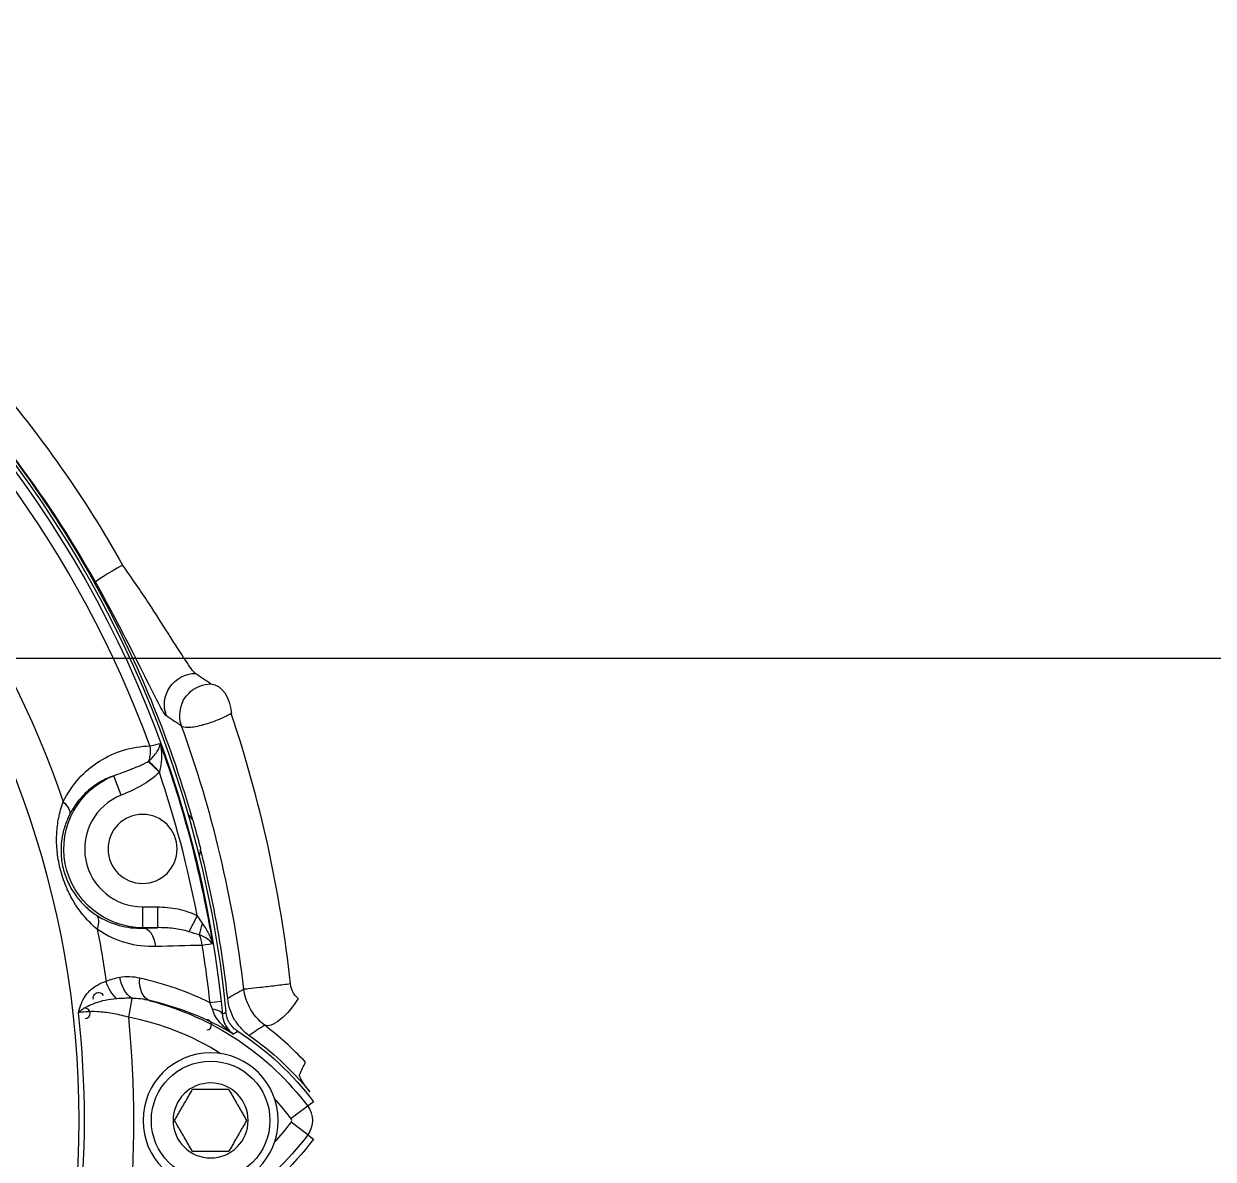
# Model space of a CAD drawing. Header units: millimetres. Extents: x 553637 to 584936, y 5008 to 53898.
# Drawn here: x 560389.4 to 560503.8, y 46727.8 to 46837 of the extents above; entities that cross this region are included whole.
import ezdxf

# ---------------------------------------------------------------- set-up
doc = ezdxf.new("R2010")
doc.units = ezdxf.units.MM
doc.header["$LTSCALE"] = 10
doc.header["$MEASUREMENT"] = 0
doc.layers.add('2', color=2, linetype='Continuous')
doc.layers.add('8', color=8, linetype='Continuous')

msp = doc.modelspace()

# ---------------------------------------------------------------- linework, layer by layer
at = {"layer": '2', "extrusion": (-1, 1.31047e-06, 1.33332e-29)}
for p, q in [((560403.36, 46778.3), (560403.36, 46778.3)), ((560409.12, 46771.93), (560409.12, 46771.93)), ((560409.13, 46771.92), (560409.13, 46771.92)), ((560409.04, 46770.43), (560409.04, 46770.43)), ((560409.05, 46770.43), (560409.05, 46770.43)), ((560402.48, 46764.98), (560401.4, 46766.02)), ((560398.82, 46762.78), (560398.09, 46764.64)), ((560411.66, 46763.08), (560411.66, 46763.08)), ((560408.34, 46756.98), (560408.34, 46756.98)), ((560408.34, 46756.95), (560408.34, 46756.95)), ((560400.87, 46752.03), (560400.87, 46750.03)), ((560400.87, 46752.03), (560402.29, 46752.03)), ((560402.29, 46752.03), (560402.29, 46750.03)), ((560406.12, 46751.17), (560405.33, 46749.64)), ((560400.87, 46749.99), (560400.87, 46750.03)), ((560402.29, 46750.03), (560400.87, 46750.03)), ((560399.84, 46743.23), (560399.5, 46741.42)), ((560407.35, 46742.83), (560408.41, 46742.95)), ((560403.3, 46742.56), (560403.3, 46742.56)), ((560414.87, 46738.75), (560414.87, 46738.75)), ((560417.3, 46733.28), (560415.15, 46731.67)), ((560416.75, 46730.11), (560415.15, 46731.31)), ((560416.75, 46730.11), (560417.3, 46729.69))]:
    msp.add_line(p, q, dxfattribs=at)
at = {"layer": '2', "extrusion": (3.3667e-22, 2.56909e-16, -1)}
for centre, radius in [((-560400.87, 46757.6), 3.32), ((-560407.41, 46731.49), 6.5), ((-560407.41, 46731.49), 3.61)]:
    msp.add_circle(centre, radius, dxfattribs=at)
at = {"layer": '2'}
msp.add_circle((560407.41, 46731.49), 5.7, dxfattribs=at)
at = {"layer": '2', "extrusion": (3.3667e-22, 2.56909e-16, -1)}
for centre, radius, start, end in [((-560303.41, 46731.49), 105.99, 95.6479, 174.351), ((-560303.41, 46731.49), 105.63, 96.2249, 173.7714), ((-560303.41, 46731.49), 94.9, 98.0915, 161.1672), ((-560303.41, 46731.49), 105.56, 159.9193, 170.7487), ((-560400.87, 46757.6), 7.57, 270.0001, 68.403), ((-560401.93, 46757.89), 4.5, 136.9781, 145.8813), ((-560401.93, 46757.89), 4.5, 184.1187, 193.0217), ((-560303.41, 46731.49), 94.9, 168.833, 171.884), ((-560394.75, 46716.36), 27.5, 104.3449, 143.1302), ((-560303.41, 46731.49), 96.6, 174.0969, 185.8832), ((-560394.75, 46716.36), 28.2, 122.7999, 143.1302), ((-560414.91, 46731.49), 2.3, 143.1302, 216.87), ((-560394.89, 46746.46), 27.3, 216.8037, 255.8341), ((-560394.89, 46746.46), 27.99, 216.8053, 237.2755)]:
    msp.add_arc(centre, radius, start, end, dxfattribs=at)
at = {"layer": '2'}
for centre, radius, start, end in [((560303.41, 46731.49), 104.56, 20.1521, 83.7751), ((560303.41, 46731.49), 91.36, 281.878, 78.1218), ((560303.41, 46731.49), 104.58, 10.8509, 18.6785), ((560400.87, 46757.6), 5.57, 111.5971, 269.9999), ((560303.41, 46731.49), 106.31, 14.2963, 15.7037), ((560303.41, 46731.49), 104.56, 6.2287, 9.2707), ((560303.41, 46731.49), 91.87, 353.5709, 6.4725), ((560395.33, 46741.79), 0.5, 276.7078, 96.7078), ((560394.75, 46716.36), 25.5, 57.6578, 79.2591), ((560407, 46740.69), 0.5, 275.3547, 95.3547), ((560394.75, 46716.36), 25.5, 36.8698, 42.457), ((560414.91, 46731.49), 0.3, 323.13, 36.8698), ((560394.89, 46746.46), 25.3, 317.5579, 323.2015)]:
    msp.add_arc(centre, radius, start, end, dxfattribs=at)
at = {"layer": '2', "extrusion": (3.3667e-22, 2.56909e-16, -1)}
for centre, major_axis, ratio, start_param, end_param in [((560302.84, 46730.94), (90.31, 63.18), 0.996862, -0.102355, 0.099296), ((560405.96, 46771.49), (-1.69, -2.48), 0.995713, 0.601451, 2.540147), ((560407.43, 46770.47), (0.14, -3), 0.659972, 3.211311, 4.690404), ((560400.36, 46767.06), (0.05, -2), 0.622331, 4.505394, 5.260318), ((560402.54, 46765.04), (-1.44, 1.39), 0.021477, -1.55973, -0.731944), ((560392.02, 46761.71), (-1.8, 0.88), 0.509592, 2.043548, 3.10102), ((560400.27, 46745.5), (0.42, -2.46), 0.642659, 0.526226, 1.587579), ((560402.18, 46745.43), (-0.55, -2.44), 0.61716, 0.044369, 1.340389), ((560398.95, 46745.11), (-0.93, 2.32), 0.631919, -2.252243, -1.418339), ((560396.62, 46743.33), (-0.486, -0.117), 0.936546, -0.142656, 2.998937), ((560414.38, 46743.07), (-1.82, -2.38), 0.371777, 4.372569, 6.22678), ((560399.85, 46721.56), (17.65, -17.04), 0.864517, -1.753666, -1.428273)]:
    msp.add_ellipse(centre, major_axis=major_axis, ratio=ratio, start_param=start_param, end_param=end_param, dxfattribs=at)
at = {"layer": '2'}
for centre, major_axis, ratio, start_param, end_param in [((560398.95, 46784.73), (-2.62, -1.47), 0.04567, 4.686797, 6.230771), ((560407.1, 46568.5), (-128.25, 228.68), 0.523847, -0.821342, -0.812942), ((560407.12, 46621.68), (121.49, -167.38), 0.505372, 2.195904, 2.205767), ((560402.5, 46764.55), (-0.31, -1.39), 0.082223, -1.897111, -1.864354), ((560402.14, 46731.52), (-3.48, -65.89), 0.069767, 2.008659, 2.00868), ((560395.26, 46749.62), (-1.12, -1.66), 0.509592, 2.043548, 3.10102), ((560400.87, 46747.99), (-0.06, 2), 0.63914, 4.801412, 6.237792), ((560402.67, 46752.59), (0.17, 4.48), 0.104676, -2.176066, -2.175991), ((560407.32, 46750.55), (-0.85, -1.81), 0.295936, -1.362154, -0.705335), ((560405.33, 46748.12), (-0.06, 2), 0.63945, 4.797576, 5.346762), ((560405.55, 46741.42), (-2.99, -0.26), 0.276748, 3.177919, 3.941499), ((560416.95, 46725.5), (-0.01, -2.99), 0.72743, -3.077952, -3.077831), ((560418.03, 46725.5), (-0.03, -2.99), 0.912559, -2.533554, -2.533225)]:
    msp.add_ellipse(centre, major_axis=major_axis, ratio=ratio, start_param=start_param, end_param=end_param, dxfattribs=at)
for points, knots in [([(560352.44, 46825.76), (560358.86, 46822.42), (560364.91, 46818.44), (560376.13, 46809.31), (560381.25, 46804.18), (560390.38, 46792.97), (560394.36, 46786.91), (560401.02, 46774.09), (560403.69, 46767.36), (560405.66, 46760.41)], [0.000002, 0.000002, 0.000002, 0.000002, 2.16922, 2.16922, 4.338393, 4.338393, 6.505824, 6.505824, 8.673254, 8.673254, 8.673254, 8.673254]), ([(560396.33, 46783.28), (560391.53, 46791.84), (560385.54, 46799.74), (560378.58, 46806.67), (560378.22, 46807.02), (560377.86, 46807.38), (560377.5, 46807.73), (560370.08, 46814.91), (560361.61, 46821.01), (560352.44, 46825.76)], [0, 0, 0, 0, 0.29117, 0.29117, 0.29117, 0.3061865, 0.3061865, 0.3061865, 0.612373, 0.612373, 0.612373, 0.612373]), ([(560405.96, 46774.48), (560405.82, 46774.56), (560405.54, 46774.92), (560405.14, 46775.52), (560404.73, 46776.12), (560404.21, 46776.95), (560403.59, 46777.93), (560403.5, 46778.07), (560403.41, 46778.21), (560403.32, 46778.35), (560402.77, 46779.23), (560402.14, 46780.21), (560401.47, 46781.23), (560400.68, 46782.41), (560399.83, 46783.65), (560398.95, 46784.89)], [0, 0, 0, 0, 0.25, 0.25, 0.25, 0.5, 0.5, 0.5, 0.534892, 0.534892, 0.534892, 0.75, 0.75, 0.75, 1, 1, 1, 1]), ([(560403.16, 46770.4), (560403.03, 46770.49), (560402.75, 46770.94), (560402.36, 46771.68), (560401.97, 46772.42), (560401.46, 46773.45), (560400.85, 46774.66), (560400.77, 46774.83), (560400.68, 46775.01), (560400.59, 46775.18), (560400.05, 46776.27), (560399.44, 46777.48), (560398.78, 46778.74), (560398.02, 46780.21), (560397.19, 46781.75), (560396.33, 46783.28)], [0, 0, 0, 0, 0.25, 0.25, 0.25, 0.5, 0.5, 0.5, 0.534892, 0.534892, 0.534892, 0.75, 0.75, 0.75, 1, 1, 1, 1]), ([(560404.62, 46769.42), (560404.29, 46770.32), (560404.43, 46771.39), (560404.97, 46772.17), (560405.12, 46772.38), (560405.28, 46772.56), (560405.47, 46772.73), (560406.01, 46773.19), (560406.72, 46773.46), (560407.43, 46773.47)], [0.0000004, 0.0000004, 0.0000004, 0.0000004, 0.5, 0.5, 0.5, 0.6293155, 0.6293155, 0.6293155, 1, 1, 1, 1]), ([(560409.4, 46770.63), (560409.03, 46770.41), (560408.55, 46770.18), (560408.05, 46769.98), (560407.64, 46769.82), (560407.21, 46769.67), (560406.8, 46769.56), (560406.7, 46769.53), (560406.6, 46769.5), (560406.51, 46769.48), (560406.01, 46769.35), (560405.57, 46769.28), (560405.24, 46769.27), (560404.91, 46769.26), (560404.69, 46769.31), (560404.62, 46769.42)], [0.0000067, 0.0000067, 0.0000067, 0.0000067, 0.25, 0.25, 0.25, 0.4514728, 0.4514728, 0.4514728, 0.5, 0.5, 0.5, 0.75, 0.75, 0.75, 0.9999977, 0.9999977, 0.9999977, 0.9999977]), ([(560415.1, 46744.62), (560414.61, 46749.07), (560413.88, 46753.5), (560412.93, 46757.85), (560411.97, 46762.21), (560410.78, 46766.49), (560409.4, 46770.63)], [0, 0, 0, 0, 0.5, 0.5, 0.5, 1, 1, 1, 1]), ([(560410.61, 46744.11), (560410.11, 46748.45), (560409.34, 46752.75), (560408.33, 46756.99), (560407.33, 46761.22), (560406.08, 46765.39), (560404.62, 46769.42)], [0, 0, 0, 0, 0.5, 0.5, 0.5, 1, 1, 1, 1]), ([(560393.23, 46762.12), (560393.65, 46762.99), (560394.16, 46763.73), (560394.75, 46764.39), (560395.34, 46765.04), (560396.01, 46765.6), (560396.74, 46766.05), (560397.46, 46766.51), (560398.23, 46766.86), (560399.04, 46767.11), (560399.85, 46767.35), (560400.7, 46767.49), (560401.57, 46767.51)], [0, 0, 0, 0, 0.00327858, 0.00327858, 0.00327858, 0.00655715, 0.00655715, 0.00655715, 0.0098453, 0.0098453, 0.0098453, 0.01311431, 0.01311431, 0.01311431, 0.01311431]), ([(560401.45, 46766.05), (560401.77, 46766.34), (560402.05, 46766.64), (560402.25, 46766.93), (560402.34, 46767.07), (560402.42, 46767.21), (560402.47, 46767.35), (560402.52, 46767.48), (560402.55, 46767.61), (560402.55, 46767.73)], [0, 0, 0, 0, 0.001302123, 0.001302123, 0.001302123, 0.001953184, 0.001953184, 0.001953184, 0.002604246, 0.002604246, 0.002604246, 0.002604246]), ([(560402.55, 46767.73), (560402.59, 46767.55), (560402.63, 46767.37), (560402.65, 46767.18), (560402.67, 46767), (560402.69, 46766.81), (560402.69, 46766.62), (560402.69, 46766.54), (560402.69, 46766.45), (560402.69, 46766.37), (560402.68, 46766.32), (560402.68, 46766.28), (560402.68, 46766.24), (560402.66, 46765.84), (560402.6, 46765.43), (560402.49, 46765.02)], [0, 0, 0, 0, 0.00060278, 0.00060278, 0.00060278, 0.001205559, 0.001205559, 0.001205559, 0.001475038, 0.001475038, 0.001475038, 0.001607412, 0.001607412, 0.001607412, 0.002864337, 0.002864337, 0.002864337, 0.002864337]), ([(560398.09, 46764.64), (560398.36, 46764.74), (560398.64, 46764.85), (560398.92, 46764.95), (560399.2, 46765.06), (560399.48, 46765.17), (560399.76, 46765.27), (560399.78, 46765.28), (560399.81, 46765.3), (560399.84, 46765.31), (560400.09, 46765.4), (560400.34, 46765.5), (560400.59, 46765.61), (560400.73, 46765.67), (560400.86, 46765.73), (560401, 46765.8), (560401.13, 46765.87), (560401.27, 46765.94), (560401.4, 46766.02)], [0.000000019, 0.000000019, 0.000000019, 0.000000019, 0.000950335, 0.000950335, 0.000950335, 0.00190067, 0.00190067, 0.00190067, 0.001997029, 0.001997029, 0.001997029, 0.002851005, 0.002851005, 0.002851005, 0.003326172, 0.003326172, 0.003326172, 0.00380134, 0.00380134, 0.00380134, 0.00380134]), ([(560398.09, 46764.64), (560397.58, 46764.46), (560397.1, 46764.23), (560396.64, 46763.95), (560396.3, 46763.74), (560395.98, 46763.5), (560395.67, 46763.24), (560395.46, 46763.05), (560395.25, 46762.86), (560395.06, 46762.64), (560394.59, 46762.14), (560394.17, 46761.55), (560393.83, 46760.87)], [0.002662359, 0.002662359, 0.002662359, 0.002662359, 0.004988355, 0.004988355, 0.004988355, 0.006709358, 0.006709358, 0.006709358, 0.007902151, 0.007902151, 0.007902151, 0.010756357, 0.010756357, 0.010756357, 0.010756357]), ([(560402.48, 46764.98), (560401.97, 46764.45), (560401.38, 46764.05), (560400.76, 46763.7), (560400.14, 46763.34), (560399.49, 46763.04), (560398.82, 46762.78)], [0.000083361, 0.000083361, 0.000083361, 0.000083361, 0.002276737, 0.002276737, 0.002276737, 0.004470112, 0.004470112, 0.004470112, 0.004470112]), ([(560396.52, 46749.87), (560396.12, 46750.19), (560395.76, 46750.55), (560395.42, 46750.93), (560395.23, 46751.15), (560395.04, 46751.37), (560394.86, 46751.61), (560394.72, 46751.8), (560394.59, 46751.99), (560394.46, 46752.19), (560394.44, 46752.22), (560394.42, 46752.26), (560394.4, 46752.29), (560394.25, 46752.52), (560394.11, 46752.76), (560393.98, 46753.01), (560393.86, 46753.24), (560393.74, 46753.47), (560393.63, 46753.71), (560393.62, 46753.74), (560393.61, 46753.77), (560393.6, 46753.79), (560393.48, 46754.06), (560393.37, 46754.34), (560393.27, 46754.62), (560393.17, 46754.91), (560393.08, 46755.2), (560393, 46755.49), (560392.92, 46755.78), (560392.85, 46756.08), (560392.8, 46756.38), (560392.74, 46756.67), (560392.7, 46756.97), (560392.67, 46757.26), (560392.66, 46757.29), (560392.66, 46757.32), (560392.66, 46757.35), (560392.6, 46757.9), (560392.59, 46758.44), (560392.61, 46758.96), (560392.61, 46759), (560392.61, 46759.04), (560392.62, 46759.07), (560392.64, 46759.59), (560392.7, 46760.09), (560392.8, 46760.58), (560392.9, 46761.1), (560393.04, 46761.62), (560393.23, 46762.12)], [0, 0, 0, 0, 0.00172158, 0.00172158, 0.00172158, 0.00271143, 0.00271143, 0.00271143, 0.00349563, 0.00349563, 0.00349563, 0.00361524, 0.00361524, 0.00361524, 0.00451905, 0.00451905, 0.00451905, 0.00533081, 0.00533081, 0.00533081, 0.00542286, 0.00542286, 0.00542286, 0.00632666, 0.00632666, 0.00632666, 0.00723047, 0.00723047, 0.00723047, 0.00813428, 0.00813428, 0.00813428, 0.00903809, 0.00903809, 0.00903809, 0.00913276, 0.00913276, 0.00913276, 0.01084571, 0.01084571, 0.01084571, 0.01096584, 0.01096584, 0.01096584, 0.01265333, 0.01265333, 0.01265333, 0.01446095, 0.01446095, 0.01446095, 0.01446095]), ([(560393.83, 46760.87), (560393.64, 46760.48), (560393.49, 46760.1), (560393.36, 46759.7), (560393.24, 46759.3), (560393.15, 46758.88), (560393.09, 46758.45), (560393.09, 46758.43), (560393.08, 46758.42), (560393.08, 46758.4), (560393.03, 46757.98), (560393.01, 46757.55), (560393.03, 46757.08), (560393.03, 46757.06), (560393.03, 46757.05), (560393.04, 46757.03), (560393.05, 46756.8), (560393.07, 46756.57), (560393.11, 46756.33), (560393.15, 46756.08), (560393.2, 46755.82), (560393.27, 46755.57), (560393.34, 46755.31), (560393.42, 46755.06), (560393.51, 46754.82), (560393.6, 46754.6), (560393.7, 46754.38), (560393.8, 46754.18), (560393.81, 46754.16), (560393.81, 46754.15), (560393.82, 46754.13), (560394.03, 46753.72), (560394.27, 46753.35), (560394.53, 46753.01), (560394.54, 46753), (560394.55, 46752.99), (560394.56, 46752.97), (560394.82, 46752.63), (560395.1, 46752.33), (560395.4, 46752.05), (560395.4, 46752.04), (560395.41, 46752.04), (560395.42, 46752.03), (560395.72, 46751.75), (560396.05, 46751.49), (560396.41, 46751.25)], [0, 0, 0, 0, 0.00157829, 0.00157829, 0.00157829, 0.00315658, 0.00315658, 0.00315658, 0.00321914, 0.00321914, 0.00321914, 0.00473487, 0.00473487, 0.00473487, 0.00479424, 0.00479424, 0.00479424, 0.00552401, 0.00552401, 0.00552401, 0.00631316, 0.00631316, 0.00631316, 0.0071023, 0.0071023, 0.0071023, 0.00783633, 0.00783633, 0.00783633, 0.00789145, 0.00789145, 0.00789145, 0.00941019, 0.00941019, 0.00941019, 0.00946973, 0.00946973, 0.00946973, 0.01101542, 0.01101542, 0.01101542, 0.01104802, 0.01104802, 0.01104802, 0.01262631, 0.01262631, 0.01262631, 0.01262631]), ([(560405.66, 46760.41), (560405.67, 46760.39), (560405.69, 46760.36), (560405.72, 46760.31), (560405.74, 46760.29), (560405.75, 46760.26)], [-0.1014437, -0.1014437, -0.1014437, -0.1014437, -0.0507154, -0.0507154, -0.000001, -0.000001, -0.000001, -0.000001]), ([(560406.43, 46757.74), (560406.43, 46757.71), (560406.43, 46757.68), (560406.43, 46757.62), (560406.42, 46757.59), (560406.42, 46757.56)], [-0.1014402, -0.1014402, -0.1014402, -0.1014402, -0.050727, -0.050727, 0, 0, 0, 0]), ([(560406.42, 46757.56), (560407.02, 46755.2), (560407.53, 46752.82), (560408.4, 46748.04), (560408.75, 46745.63), (560409.02, 46743.21)], [0.000001, 0.000001, 0.000001, 0.000001, 0.73002, 0.73002, 1.460039, 1.460039, 1.460039, 1.460039]), ([(560405.33, 46749.64), (560404.85, 46749.79), (560404.34, 46749.89), (560403.85, 46749.95), (560403.33, 46750.01), (560402.81, 46750.04), (560402.29, 46750.03)], [0.001243546, 0.001243546, 0.001243546, 0.001243546, 0.00282513, 0.00282513, 0.00282513, 0.004475942, 0.004475942, 0.004475942, 0.004475942]), ([(560406.62, 46750.42), (560406.85, 46750.11), (560407.04, 46749.79), (560407.2, 46749.46), (560407.29, 46749.3), (560407.36, 46749.13), (560407.43, 46748.96), (560407.49, 46748.8), (560407.55, 46748.63), (560407.59, 46748.46)], [0, 0, 0, 0, 0.001164945, 0.001164945, 0.001164945, 0.001747418, 0.001747418, 0.001747418, 0.00232989, 0.00232989, 0.00232989, 0.00232989]), ([(560394.69, 46741.84), (560394.76, 46742.11), (560394.84, 46742.37), (560394.94, 46742.62), (560394.95, 46742.66), (560394.97, 46742.69), (560394.98, 46742.73), (560394.99, 46742.75), (560395, 46742.77), (560395.01, 46742.79), (560395.02, 46742.81), (560395.03, 46742.83), (560395.03, 46742.85), (560395.16, 46743.14), (560395.32, 46743.42), (560395.51, 46743.66), (560395.53, 46743.68), (560395.55, 46743.71), (560395.57, 46743.73), (560395.65, 46743.83), (560395.74, 46743.92), (560395.83, 46744.01), (560396.24, 46744.39), (560396.75, 46744.68), (560397.36, 46744.88)], [0, 0, 0, 0, 0.001170459, 0.001170459, 0.001170459, 0.001337668, 0.001337668, 0.001337668, 0.001434261, 0.001434261, 0.001434261, 0.001528763, 0.001528763, 0.001528763, 0.00292283, 0.00292283, 0.00292283, 0.003057526, 0.003057526, 0.003057526, 0.003630813, 0.003630813, 0.003630813, 0.006115053, 0.006115053, 0.006115053, 0.006115053]), ([(560415.1, 46744.62), (560414.66, 46744.56), (560414.15, 46744.5), (560413.65, 46744.44), (560413.14, 46744.38), (560412.63, 46744.33), (560412.18, 46744.27), (560411.73, 46744.22), (560411.35, 46744.18), (560411.07, 46744.15), (560410.8, 46744.12), (560410.64, 46744.11), (560410.61, 46744.11)], [0, 0, 0, 0, 0.2499743, 0.2499743, 0.2499743, 0.4999743, 0.4999743, 0.4999743, 0.7499743, 0.7499743, 0.7499743, 0.9999743, 0.9999743, 0.9999743, 0.9999743]), ([(560412.61, 46740.65), (560412, 46741.11), (560411.49, 46741.71), (560411.14, 46742.39), (560410.86, 46742.93), (560410.68, 46743.51), (560410.61, 46744.11)], [0, 0, 0, 0, 0.5631829, 0.5631829, 0.5631829, 0.9999992, 0.9999992, 0.9999992, 0.9999992]), ([(560415.82, 46743.23), (560415.6, 46743.41), (560415.42, 46743.65), (560415.29, 46743.93), (560415.19, 46744.14), (560415.12, 46744.38), (560415.1, 46744.62)], [0, 0, 0, 0, 0.563198, 0.563198, 0.563198, 1, 1, 1, 1]), ([(560398.4, 46743.19), (560397.61, 46743.14), (560396.9, 46742.98), (560396.29, 46742.76), (560396.23, 46742.73), (560396.16, 46742.71), (560396.1, 46742.68), (560395.82, 46742.58), (560395.58, 46742.46), (560395.37, 46742.34), (560395.33, 46742.32), (560395.29, 46742.3), (560395.25, 46742.28), (560395.2, 46742.24), (560395.14, 46742.2), (560395.09, 46742.17), (560395.05, 46742.14), (560395.01, 46742.11), (560394.97, 46742.09), (560394.86, 46742), (560394.77, 46741.92), (560394.69, 46741.84)], [0, 0, 0, 0, 0.002599582, 0.002599582, 0.002599582, 0.002889594, 0.002889594, 0.002889594, 0.004112913, 0.004112913, 0.004112913, 0.004334392, 0.004334392, 0.004334392, 0.004695591, 0.004695591, 0.004695591, 0.00496649, 0.00496649, 0.00496649, 0.005779189, 0.005779189, 0.005779189, 0.005779189]), ([(560409.02, 46743.21), (560409.06, 46742.86), (560409.14, 46742.51), (560409.36, 46741.84), (560409.51, 46741.51), (560409.87, 46740.9), (560410.09, 46740.62), (560410.57, 46740.1), (560410.84, 46739.87), (560411.13, 46739.66)], [0, 0, 0, 0, 0.1063529, 0.1063529, 0.2126913, 0.2126913, 0.3190311, 0.3190311, 0.4253824, 0.4253824, 0.4253824, 0.4253824]), ([(560399.5, 46741.42), (560398.98, 46741.58), (560398.45, 46741.7), (560397.94, 46741.79), (560397.46, 46741.87), (560396.99, 46741.92), (560396.57, 46741.94), (560396.56, 46741.94), (560396.54, 46741.94), (560396.53, 46741.94), (560395.69, 46741.99), (560395.03, 46741.91), (560394.69, 46741.84)], [0, 0, 0, 0, 0.001610549, 0.001610549, 0.001610549, 0.0031485, 0.0031485, 0.0031485, 0.003199709, 0.003199709, 0.003199709, 0.006297001, 0.006297001, 0.006297001, 0.006297001]), ([(560409.61, 46739.79), (560409.16, 46740.08), (560408.74, 46740.42), (560408.39, 46740.82), (560408.37, 46740.84), (560408.35, 46740.86), (560408.33, 46740.88), (560408, 46741.27), (560407.73, 46741.7), (560407.58, 46742.19)], [0, 0, 0, 0, 0.00160022, 0.00160022, 0.00160022, 0.001683551, 0.001683551, 0.001683551, 0.003200441, 0.003200441, 0.003200441, 0.003200441]), ([(560410.02, 46740.06), (560409.86, 46740.16), (560409.72, 46740.28), (560409.46, 46740.55), (560409.34, 46740.7), (560409.14, 46741.02), (560409.06, 46741.2), (560408.94, 46741.55), (560408.91, 46741.73), (560408.89, 46741.92)], [0, 0, 0, 0, 0.0555392, 0.0555392, 0.112518, 0.112518, 0.1694965, 0.1694965, 0.225036, 0.225036, 0.225036, 0.225036]), ([(560408.54, 46741.71), (560408.56, 46741.37), (560408.65, 46741.07), (560408.76, 46740.81), (560408.8, 46740.74), (560408.83, 46740.67), (560408.87, 46740.6), (560408.95, 46740.47), (560409.04, 46740.34), (560409.13, 46740.23), (560409.27, 46740.06), (560409.43, 46739.91), (560409.61, 46739.79)], [0, 0, 0, 0, 0.001201353, 0.001201353, 0.001201353, 0.00153948, 0.00153948, 0.00153948, 0.002207001, 0.002207001, 0.002207001, 0.003212598, 0.003212598, 0.003212598, 0.003212598]), ([(560416.94, 46734.24), (560416.94, 46734.25), (560416.93, 46734.26), (560416.92, 46734.27), (560416.8, 46734.43), (560416.7, 46734.56), (560416.62, 46734.67), (560416.58, 46734.73), (560416.55, 46734.78), (560416.51, 46734.82), (560416.46, 46734.9), (560416.42, 46734.96), (560416.38, 46735.02), (560416.34, 46735.07), (560416.31, 46735.12), (560416.28, 46735.17), (560416.24, 46735.23), (560416.2, 46735.29), (560416.17, 46735.34), (560416.16, 46735.36), (560416.15, 46735.38), (560416.14, 46735.4), (560416.1, 46735.47), (560416.07, 46735.52), (560416.05, 46735.57), (560416.04, 46735.6), (560416.03, 46735.62), (560416.02, 46735.64), (560415.99, 46735.71), (560415.98, 46735.76), (560415.97, 46735.8), (560415.96, 46735.86), (560415.97, 46735.9), (560415.98, 46735.93)], [0.1018556, 0.1018556, 0.1018556, 0.1018556, 0.1052706, 0.1052706, 0.1052706, 0.1771767, 0.1771767, 0.1771767, 0.2141234, 0.2141234, 0.2141234, 0.2703912, 0.2703912, 0.2703912, 0.3263915, 0.3263915, 0.3263915, 0.4066346, 0.4066346, 0.4066346, 0.4386596, 0.4386596, 0.4386596, 0.5509277, 0.5509277, 0.5509277, 0.6090405, 0.6090405, 0.6090405, 0.7754638, 0.7754638, 0.7754638, 1, 1, 1, 1])]:
    msp.add_open_spline(points, degree=3, knots=knots, dxfattribs=at)
for points in [[(560391.3, 46791.38), (560391.3, 46791.38), (560391.3, 46791.38), (560391.3, 46791.38)], [(560407, 46769.61), (560407, 46769.61), (560407, 46769.61), (560407, 46769.61)], [(560404.92, 46768.6), (560404.92, 46768.6), (560404.92, 46768.6), (560404.92, 46768.6)], [(560401.57, 46767.51), (560402.06, 46767.63), (560402.4, 46767.7), (560402.55, 46767.73)], [(560401.4, 46766.02), (560401.41, 46766.03), (560401.43, 46766.04), (560401.45, 46766.05)], [(560402.29, 46752.03), (560402.95, 46752.03), (560404.26, 46751.9), (560405.53, 46751.48), (560406.12, 46751.17)], [(560395, 46751.44), (560395, 46751.44), (560395, 46751.44), (560395, 46751.44)], [(560396.2, 46751.4), (560396.2, 46751.4), (560396.2, 46751.4), (560396.2, 46751.4)], [(560396.41, 46751.25), (560397.13, 46750.77), (560398.63, 46750.12), (560400.13, 46749.96), (560400.87, 46749.99)], [(560406.12, 46751.17), (560406.29, 46750.92), (560406.45, 46750.67), (560406.62, 46750.42)], [(560402.14, 46748.21), (560401.18, 46748.18), (560399.28, 46748.41), (560397.4, 46749.26), (560396.52, 46749.87)], [(560400.87, 46749.99), (560401.34, 46750.01), (560401.81, 46750.02), (560402.29, 46750.03)], [(560406.33, 46749.34), (560406, 46749.42), (560405.67, 46749.53), (560405.33, 46749.64)], [(560407.59, 46748.46), (560407.4, 46748.8), (560406.94, 46749.1), (560406.33, 46749.34)], [(560399.57, 46748.49), (560399.57, 46748.49), (560399.57, 46748.49), (560399.57, 46748.49)], [(560406.6, 46748.33), (560405.11, 46748.29), (560403.63, 46748.25), (560402.14, 46748.21)], [(560407.59, 46748.46), (560407.45, 46748.43), (560407.1, 46748.39), (560406.6, 46748.33)], [(560397.36, 46744.88), (560397.79, 46745.05), (560398.23, 46745.19), (560398.68, 46745.27)], [(560398.68, 46745.27), (560399.31, 46745.38), (560399.95, 46745.35), (560400.59, 46745.2)], [(560400.59, 46745.2), (560402.9, 46744.69), (560405.15, 46743.91), (560407.35, 46742.83)], [(560396.17, 46744.28), (560396.17, 46744.28), (560396.17, 46744.28), (560396.16, 46744.29)], [(560397.2, 46744.83), (560397.2, 46744.83), (560397.2, 46744.83), (560397.2, 46744.83)], [(560410.61, 46744.11), (560410.08, 46743.81), (560409.55, 46743.51), (560409.02, 46743.21)], [(560396.6, 46742.86), (560396.6, 46742.86), (560396.6, 46742.86), (560396.6, 46742.86)], [(560399.84, 46743.23), (560399.36, 46743.25), (560398.87, 46743.23), (560398.4, 46743.19)], [(560399.35, 46743.24), (560399.35, 46743.24), (560399.35, 46743.24), (560399.35, 46743.24)], [(560401.56, 46743.01), (560400.99, 46743.15), (560400.42, 46743.23), (560399.84, 46743.23)], [(560409.61, 46739.79), (560407.02, 46741.34), (560404.33, 46742.39), (560401.56, 46743.01)], [(560408.41, 46742.95), (560408.46, 46742.53), (560408.5, 46742.11), (560408.54, 46741.71)], [(560396.8, 46741.93), (560396.8, 46741.93), (560396.8, 46741.93), (560396.8, 46741.93)], [(560407.58, 46742.19), (560407.52, 46742.41), (560407.44, 46742.62), (560407.35, 46742.83)], [(560408.54, 46741.71), (560408.65, 46741.78), (560408.77, 46741.85), (560408.89, 46741.92)], [(560412.61, 46740.65), (560412.11, 46740.33), (560411.62, 46740), (560411.13, 46739.66)], [(560416.53, 46737.09), (560415.3, 46738.41), (560413.97, 46739.61), (560412.61, 46740.65)], [(560410.02, 46740.06), (560409.88, 46739.97), (560409.75, 46739.88), (560409.61, 46739.79)], [(560415.58, 46738.07), (560415.58, 46738.07), (560415.58, 46738.07), (560415.58, 46738.07)], [(560416.27, 46737.37), (560416.27, 46737.37), (560416.27, 46737.37), (560416.27, 46737.37)], [(560415.98, 46735.93), (560416.17, 46736.32), (560416.35, 46736.7), (560416.53, 46737.09)], [(560416.13, 46736.24), (560416.13, 46736.24), (560416.13, 46736.24), (560416.13, 46736.24)], [(560416.02, 46735.65), (560416.02, 46735.65), (560416.02, 46735.65), (560416.02, 46735.65)], [(560416.82, 46728.49), (560416.82, 46728.49), (560416.82, 46728.49), (560416.82, 46728.49)]]:
    msp.add_open_spline(points, degree=3, dxfattribs=at)
for points in [[(560403.94, 46731.49), (560404.81, 46732.99), (560405.68, 46734.49)], [(560405.68, 46734.49), (560407.41, 46734.49), (560409.14, 46734.49)], [(560409.14, 46734.49), (560410.01, 46732.99), (560410.87, 46731.49)], [(560405.68, 46728.49), (560404.81, 46729.99), (560403.94, 46731.49)], [(560410.87, 46731.49), (560410.01, 46729.99), (560409.14, 46728.49)], [(560409.14, 46728.49), (560407.41, 46728.49), (560405.68, 46728.49)]]:
    msp.add_rational_spline(points, [1.29060117245, 1.49025786867, 1.29060117245], degree=2, dxfattribs=at)
at = {"layer": '8'}
msp.add_line((558435.95, 46775.94), (561068.19, 46775.94), dxfattribs=at)

doc.saveas('drawing.dxf')
